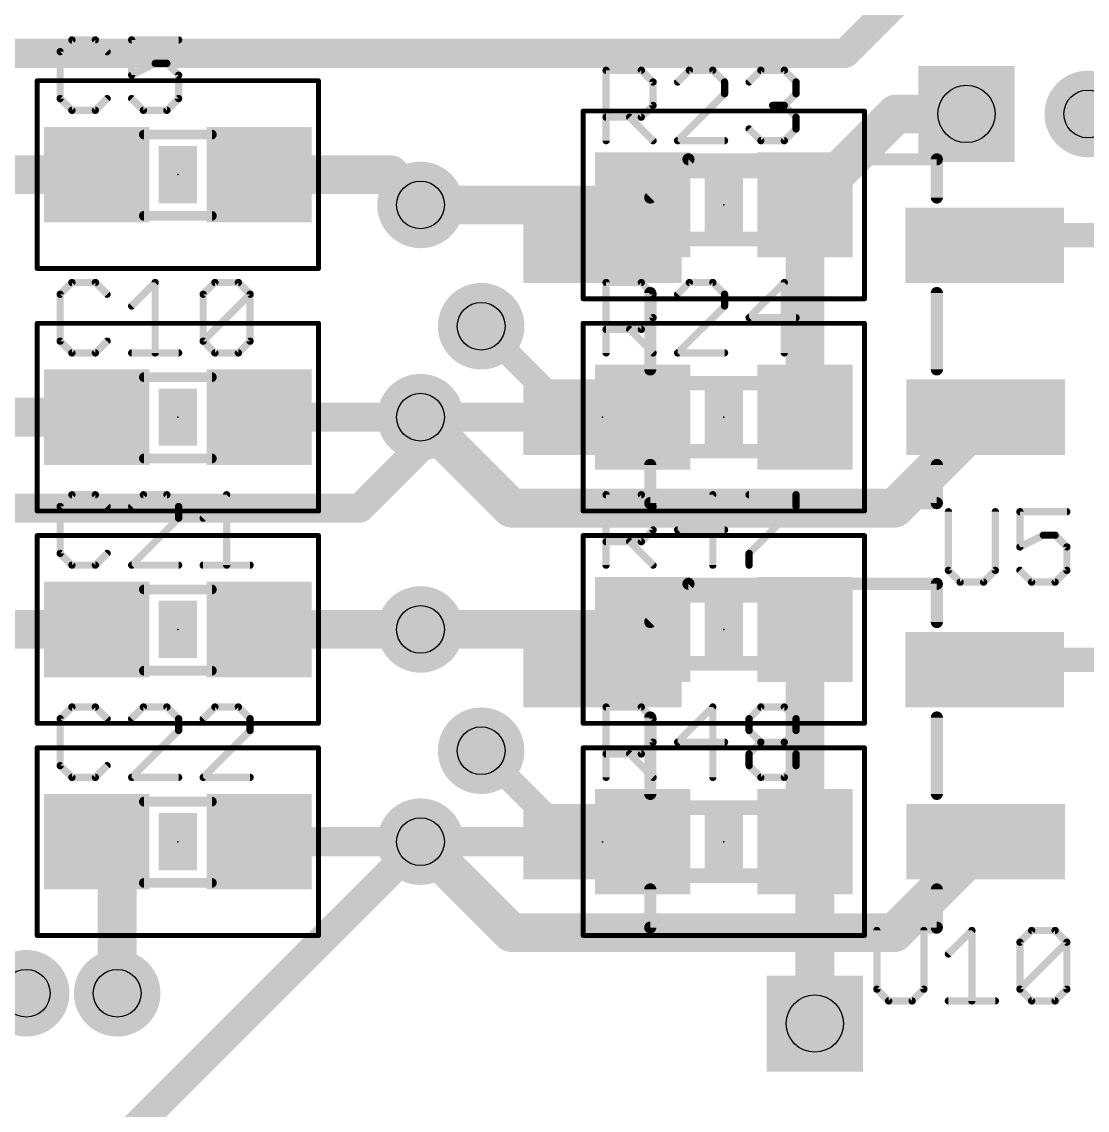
# Model space of a CAD drawing. Extents: x -0.04 to 2.7, y -0.07 to 2.5.
# Drawn here: x 2.0107 to 2.4498, y 1.5893 to 2.038 of the extents above; entities that cross this region are included whole.
import ezdxf

# ---------------------------------------------------------------- set-up
doc = ezdxf.new("R2010")
doc.units = 0
for name, color, linetype in [('1', 22, 'CONTINUOUS'), ('16', 175, 'CONTINUOUS'), ('18', 82, 'CONTINUOUS'), ('22', 253, 'CONTINUOUS'), ('23', 7, 'CONTINUOUS'), ('24', 7, 'CONTINUOUS'), ('25', 253, 'CONTINUOUS'), ('31', 253, 'CONTINUOUS'), ('32', 253, 'CONTINUOUS'), ('35', 253, 'CONTINUOUS'), ('39', 22, 'CONTINUOUS'), ('44', 253, 'CONTINUOUS'), ('51', 253, 'CONTINUOUS')]:
    doc.layers.add(name, color=color, linetype=linetype)

# ---------------------------------------------------------------- blocks, each defined once
blk = doc.blocks.new('RECT')
blk.add_solid([(-0.5, -0.5), (0.5, -0.5), (-0.5, 0.5), (0.5, 0.5)])
blk = doc.blocks.new('ROUNDV')
at = {"const_width": 0.5}
blk.add_lwpolyline([(0, -0.25, 1), (0, 0.25, 1), (0, -0.25)], format="xyb", dxfattribs=at)
blk = doc.blocks.new('SQUAREV')
blk.add_solid([(-0.5, -0.5), (0.5, -0.5), (-0.5, 0.5), (0.5, 0.5)])

msp = doc.modelspace()

# ---------------------------------------------------------------- linework, layer by layer
at = {"layer": '1'}
for points, const_width in [([(2.5, 2.175), (2.35, 2.025)], 0.012), ([(2.35, 2.025), (1.425, 2.025)], 0.012), ([(2.333465, 1.9625), (2.370965, 2)], 0.016), ([(2.370965, 2), (2.4, 2)], 0.016), ([(2.041535, 1.975), (1.9875, 1.975)], 0.016), ([(2.108465, 1.975), (2.1625, 1.975)], 0.016), ([(2.1625, 1.975), (2.175, 1.9625)], 0.016), ([(2.266535, 1.9625), (2.175, 1.9625)], 0.016), ([(2.333465, 1.9625), (2.333465, 1.875)], 0.016), ([(2.041535, 1.875), (1.9875, 1.875)], 0.016), ([(2.108465, 1.875), (2.175, 1.875)], 0.012), ([(2.175, 1.875), (2.266535, 1.875)], 0.012), ([(2.175, 1.8625), (2.175, 1.875)], 0.012), ([(2.15, 1.8375), (2.175, 1.8625)], 0.012), ([(1.8625, 1.8375), (2.15, 1.8375)], 0.012), ([(2.041535, 1.7875), (1.9875, 1.7875)], 0.016), ([(2.108465, 1.7875), (2.175, 1.7875)], 0.016), ([(2.266535, 1.7875), (2.175, 1.7875)], 0.016), ([(2.333465, 1.7), (2.333465, 1.7875)], 0.016), ([(1.9625, 1.4875), (2.175, 1.7)], 0.012), ([(2.041535, 1.7), (2.05, 1.691535)], 0.016), ([(2.108465, 1.7), (2.175, 1.7)], 0.012), ([(2.266535, 1.7), (2.175, 1.7)], 0.012), ([(2.333465, 1.7), (2.3375, 1.695965)], 0.016), ([(2.3375, 1.695965), (2.3375, 1.625)], 0.016), ([(2.05, 1.691535), (2.05, 1.6375)], 0.016)]:
    msp.add_lwpolyline(points, dxfattribs=dict(at, const_width=const_width))
for points, const_width in [([(2.347879, 2.027121, 1), (2.352121, 2.022879)], 0.006), ([(2.35, 2.022, 1), (2.35, 2.028)], 0.006), ([(2.370965, 2.004, 1), (2.370965, 1.996)], 0.008), ([(2.373793, 1.997172, 1), (2.368136, 2.002828)], 0.008), ([(2.4, 1.996, 1), (2.4, 2.004)], 0.008), ([(2.041535, 1.971, 1), (2.041535, 1.979)], 0.008), ([(2.108465, 1.979, 1), (2.108465, 1.971)], 0.008), ([(2.165328, 1.977828, 1), (2.159672, 1.972172)], 0.008), ([(2.1625, 1.971, 1), (2.1625, 1.979)], 0.008), ([(2.175, 1.9665, 1), (2.175, 1.9585)], 0.008), ([(2.266535, 1.9585, 1), (2.266535, 1.9665)], 0.008), ([(2.337465, 1.9625, 1), (2.329465, 1.9625)], 0.008), ([(2.172172, 1.959672, 1), (2.177828, 1.965328)], 0.008), ([(2.330636, 1.965328, 1), (2.336293, 1.959672)], 0.008), ([(2.041535, 1.871, 1), (2.041535, 1.879)], 0.008), ([(2.108465, 1.878, 1), (2.108465, 1.872)], 0.006), ([(2.175, 1.878, 1), (2.175, 1.872)], 0.006), ([(2.178, 1.875, 1), (2.172, 1.875)], 0.006), ([(2.175, 1.872, 1), (2.175, 1.878)], 0.006), ([(2.266535, 1.872, 1), (2.266535, 1.878)], 0.006), ([(2.329465, 1.875, 1), (2.337465, 1.875)], 0.008), ([(2.177121, 1.860379, 1), (2.172879, 1.864621)], 0.006), ([(2.172, 1.8625, 1), (2.178, 1.8625)], 0.006), ([(2.147879, 1.839621, 1), (2.152121, 1.835379)], 0.006), ([(2.15, 1.8345, 1), (2.15, 1.8405)], 0.006), ([(2.041535, 1.7835, 1), (2.041535, 1.7915)], 0.008), ([(2.108465, 1.7915, 1), (2.108465, 1.7835)], 0.008), ([(2.175, 1.7915, 1), (2.175, 1.7835)], 0.008), ([(2.175, 1.7835, 1), (2.175, 1.7915)], 0.008), ([(2.266535, 1.7835, 1), (2.266535, 1.7915)], 0.008), ([(2.337465, 1.7875, 1), (2.329465, 1.7875)], 0.008), ([(2.044364, 1.702828, 1), (2.038707, 1.697172)], 0.008), ([(2.108465, 1.703, 1), (2.108465, 1.697)], 0.006), ([(2.175, 1.703, 1), (2.175, 1.697)], 0.006), ([(2.177121, 1.697879, 1), (2.172879, 1.702121)], 0.006), ([(2.175, 1.697, 1), (2.175, 1.703)], 0.006), ([(2.266535, 1.697, 1), (2.266535, 1.703)], 0.006), ([(2.336293, 1.702828, 1), (2.330636, 1.697172)], 0.008), ([(2.329465, 1.7, 1), (2.337465, 1.7)], 0.008), ([(2.3415, 1.695965, 1), (2.3335, 1.695965)], 0.008), ([(2.334672, 1.693136, 1), (2.340328, 1.698793)], 0.008), ([(2.054, 1.691535, 1), (2.046, 1.691535)], 0.008), ([(2.047172, 1.688707, 1), (2.052828, 1.694364)], 0.008), ([(2.046, 1.6375, 1), (2.054, 1.6375)], 0.008), ([(2.3335, 1.625, 1), (2.3415, 1.625)], 0.008)]:
    msp.add_lwpolyline(points, format="xyb", dxfattribs=dict(at, const_width=const_width))
at = {"layer": '16'}
for points, const_width in [([(2.233366, 1.9625), (2.175, 1.9625)], 0.016), ([(2.25, 1.945866), (2.233366, 1.9625)], 0.016), ([(2.40748, 1.945866), (2.411614, 1.95)], 0.01), ([(2.411614, 1.95), (2.475, 1.95)], 0.01), ([(2.2, 1.9125), (2.2375, 1.875)], 0.01), ([(2.2125, 1.8375), (2.175, 1.875)], 0.016), ([(2.407874, 1.875), (2.370374, 1.8375)], 0.016), ([(2.2375, 1.875), (2.25, 1.875)], 0.01), ([(2.370374, 1.8375), (2.2125, 1.8375)], 0.016), ([(2.233366, 1.7875), (2.175, 1.7875)], 0.016), ([(2.25, 1.770866), (2.233366, 1.7875)], 0.016), ([(2.40748, 1.770866), (2.411614, 1.775)], 0.01), ([(2.411614, 1.775), (2.475, 1.775)], 0.01), ([(2.2, 1.7375), (2.2375, 1.7)], 0.01), ([(2.2125, 1.6625), (2.175, 1.7)], 0.016), ([(2.407874, 1.7), (2.370374, 1.6625)], 0.016), ([(2.2375, 1.7), (2.25, 1.7)], 0.01), ([(2.370374, 1.6625), (2.2125, 1.6625)], 0.016)]:
    msp.add_lwpolyline(points, dxfattribs=dict(at, const_width=const_width))
for points, const_width in [([(2.175, 1.9665, 1), (2.175, 1.9585)], 0.008), ([(2.236195, 1.965328, 1), (2.230538, 1.959672)], 0.008), ([(2.233366, 1.9585, 1), (2.233366, 1.9665)], 0.008), ([(2.247172, 1.943038, 1), (2.252828, 1.948695)], 0.008), ([(2.411614, 1.9525, 1), (2.411614, 1.9475)], 0.005), ([(2.413382, 1.948232, 1), (2.409846, 1.951768)], 0.005), ([(2.405713, 1.947634, 1), (2.409248, 1.944098)], 0.005), ([(2.201768, 1.914268, 1), (2.198232, 1.910732)], 0.005), ([(2.177828, 1.877828, 1), (2.172172, 1.872172)], 0.008), ([(2.410702, 1.872172, 1), (2.405046, 1.877828)], 0.008), ([(2.2375, 1.8775, 1), (2.2375, 1.8725)], 0.005), ([(2.235732, 1.873232, 1), (2.239268, 1.876768)], 0.005), ([(2.25, 1.8725, 1), (2.25, 1.8775)], 0.005), ([(2.2125, 1.8415, 1), (2.2125, 1.8335)], 0.008), ([(2.209672, 1.834672, 1), (2.215328, 1.840328)], 0.008), ([(2.367546, 1.840328, 1), (2.373202, 1.834672)], 0.008), ([(2.370374, 1.8335, 1), (2.370374, 1.8415)], 0.008), ([(2.175, 1.7915, 1), (2.175, 1.7835)], 0.008), ([(2.236195, 1.790328, 1), (2.230538, 1.784672)], 0.008), ([(2.233366, 1.7835, 1), (2.233366, 1.7915)], 0.008), ([(2.247172, 1.768038, 1), (2.252828, 1.773695)], 0.008), ([(2.411614, 1.7775, 1), (2.411614, 1.7725)], 0.005), ([(2.413382, 1.773232, 1), (2.409846, 1.776768)], 0.005), ([(2.405713, 1.772634, 1), (2.409248, 1.769098)], 0.005), ([(2.201768, 1.739268, 1), (2.198232, 1.735732)], 0.005), ([(2.177828, 1.702828, 1), (2.172172, 1.697172)], 0.008), ([(2.410702, 1.697172, 1), (2.405046, 1.702828)], 0.008), ([(2.2375, 1.7025, 1), (2.2375, 1.6975)], 0.005), ([(2.235732, 1.698232, 1), (2.239268, 1.701768)], 0.005), ([(2.25, 1.6975, 1), (2.25, 1.7025)], 0.005), ([(2.2125, 1.6665, 1), (2.2125, 1.6585)], 0.008), ([(2.209672, 1.659672, 1), (2.215328, 1.665328)], 0.008), ([(2.367546, 1.665328, 1), (2.373202, 1.659672)], 0.008), ([(2.370374, 1.6585, 1), (2.370374, 1.6665)], 0.008)]:
    msp.add_lwpolyline(points, format="xyb", dxfattribs=dict(at, const_width=const_width))
at = {"layer": '22', "const_width": 0.005}
for points in [[(2.285433, 1.981299), (2.269685, 1.965551)], [(2.387795, 1.981299), (2.285433, 1.981299)], [(2.387795, 1.965551), (2.387795, 1.981299)], [(2.269685, 1.926181), (2.269685, 1.894685)], [(2.387795, 1.894685), (2.387795, 1.926181)], [(2.269685, 1.855315), (2.269685, 1.839567)], [(2.387795, 1.839567), (2.387795, 1.855315)], [(2.269685, 1.839567), (2.387795, 1.839567)], [(2.285433, 1.806299), (2.269685, 1.790551)], [(2.387795, 1.806299), (2.285433, 1.806299)], [(2.387795, 1.790551), (2.387795, 1.806299)], [(2.269685, 1.751181), (2.269685, 1.719685)], [(2.387795, 1.719685), (2.387795, 1.751181)], [(2.269685, 1.680315), (2.269685, 1.664567)], [(2.387795, 1.664567), (2.387795, 1.680315)], [(2.269685, 1.664567), (2.387795, 1.664567)]]:
    msp.add_lwpolyline(points, dxfattribs=at)
at = {"layer": '22', "const_width": 0.0025}
for points in [[(2.285433, 1.982549, 1), (2.285433, 1.980049)], [(2.286317, 1.980415, 1), (2.284549, 1.982183)], [(2.389045, 1.981299, 1), (2.386545, 1.981299)], [(2.387795, 1.980049, 1), (2.387795, 1.982549)], [(2.268801, 1.966435, 1), (2.270569, 1.964667)], [(2.386545, 1.965551, 1), (2.389045, 1.965551)], [(2.270935, 1.926181, 1), (2.268435, 1.926181)], [(2.389045, 1.926181, 1), (2.386545, 1.926181)], [(2.268435, 1.894685, 1), (2.270935, 1.894685)], [(2.386545, 1.894685, 1), (2.389045, 1.894685)], [(2.270935, 1.855315, 1), (2.268435, 1.855315)], [(2.389045, 1.855315, 1), (2.386545, 1.855315)], [(2.269685, 1.840817, 1), (2.269685, 1.838317)], [(2.268435, 1.839567, 1), (2.270935, 1.839567)], [(2.386545, 1.839567, 1), (2.389045, 1.839567)], [(2.387795, 1.838317, 1), (2.387795, 1.840817)], [(2.285433, 1.807549, 1), (2.285433, 1.805049)], [(2.286317, 1.805415, 1), (2.284549, 1.807183)], [(2.389045, 1.806299, 1), (2.386545, 1.806299)], [(2.387795, 1.805049, 1), (2.387795, 1.807549)], [(2.268801, 1.791435, 1), (2.270569, 1.789667)], [(2.386545, 1.790551, 1), (2.389045, 1.790551)], [(2.270935, 1.751181, 1), (2.268435, 1.751181)], [(2.389045, 1.751181, 1), (2.386545, 1.751181)], [(2.268435, 1.719685, 1), (2.270935, 1.719685)], [(2.386545, 1.719685, 1), (2.389045, 1.719685)], [(2.270935, 1.680315, 1), (2.268435, 1.680315)], [(2.389045, 1.680315, 1), (2.386545, 1.680315)], [(2.269685, 1.665817, 1), (2.269685, 1.663317)], [(2.268435, 1.664567, 1), (2.270935, 1.664567)], [(2.386545, 1.664567, 1), (2.389045, 1.664567)], [(2.387795, 1.663317, 1), (2.387795, 1.665817)]]:
    msp.add_lwpolyline(points, format="xyb", dxfattribs=at)
at = {"layer": '23'}
for p in [(2.075, 1.975), (2.3, 1.9625), (2.075, 1.875), (2.3, 1.875), (2.075, 1.7875), (2.3, 1.7875), (2.075, 1.7), (2.3, 1.7)]:
    msp.add_point(p, dxfattribs=at)
at = {"layer": '24'}
for p in [(2.25, 1.875), (2.25, 1.7)]:
    msp.add_point(p, dxfattribs=at)
at = {"layer": '25', "const_width": 0.003}
for points in [[(2.031337, 2.030525), (2.0265, 2.025687)], [(2.041012, 2.030525), (2.031337, 2.030525)], [(2.04585, 2.025687), (2.041012, 2.030525)], [(2.075315, 2.030525), (2.055965, 2.030525)], [(2.055965, 2.030525), (2.055965, 2.016012)], [(2.0265, 2.025687), (2.0265, 2.006337)], [(2.055965, 2.016012), (2.06564, 2.02085)], [(2.06564, 2.02085), (2.070477, 2.02085)], [(2.070477, 2.02085), (2.075315, 2.016012)], [(2.2515, 1.989), (2.2515, 2.018025)], [(2.2515, 2.018025), (2.266012, 2.018025)], [(2.266012, 2.018025), (2.27085, 2.013187)], [(2.285803, 2.018025), (2.280965, 2.013187)], [(2.295477, 2.018025), (2.285803, 2.018025)], [(2.300315, 2.013187), (2.295477, 2.018025)], [(2.31043, 2.013187), (2.315268, 2.018025)], [(2.315268, 2.018025), (2.324943, 2.018025)], [(2.324943, 2.018025), (2.32978, 2.013187)], [(2.075315, 2.016012), (2.075315, 2.006337)], [(2.27085, 2.013187), (2.27085, 2.003512)], [(2.300315, 2.00835), (2.300315, 2.013187)], [(2.32978, 2.013187), (2.32978, 2.00835)], [(2.0265, 2.006337), (2.031337, 2.0015)], [(2.041012, 2.0015), (2.04585, 2.006337)], [(2.060803, 2.0015), (2.055965, 2.006337)], [(2.075315, 2.006337), (2.070477, 2.0015)], [(2.280965, 1.989), (2.300315, 2.00835)], [(2.32978, 2.00835), (2.324943, 2.003512)], [(2.031337, 2.0015), (2.041012, 2.0015)], [(2.070477, 2.0015), (2.060803, 2.0015)], [(2.27085, 2.003512), (2.266012, 1.998675)], [(2.324943, 2.003512), (2.320105, 2.003512)], [(2.324943, 2.003512), (2.32978, 1.998675)], [(2.266012, 1.998675), (2.2515, 1.998675)], [(2.261175, 1.998675), (2.27085, 1.989)], [(2.32978, 1.998675), (2.32978, 1.993837)], [(2.315268, 1.989), (2.31043, 1.993837)], [(2.32978, 1.993837), (2.324943, 1.989)], [(2.300315, 1.989), (2.280965, 1.989)], [(2.324943, 1.989), (2.315268, 1.989)], [(2.031337, 1.930525), (2.0265, 1.925687)], [(2.041012, 1.930525), (2.031337, 1.930525)], [(2.04585, 1.925687), (2.041012, 1.930525)], [(2.055965, 1.92085), (2.06564, 1.930525)], [(2.06564, 1.930525), (2.06564, 1.9015)], [(2.08543, 1.925687), (2.090268, 1.930525)], [(2.090268, 1.930525), (2.099943, 1.930525)], [(2.099943, 1.930525), (2.10478, 1.925687)], [(2.2515, 1.9015), (2.2515, 1.930525)], [(2.2515, 1.930525), (2.266012, 1.930525)], [(2.266012, 1.930525), (2.27085, 1.925687)], [(2.285803, 1.930525), (2.280965, 1.925687)], [(2.295477, 1.930525), (2.285803, 1.930525)], [(2.300315, 1.925687), (2.295477, 1.930525)], [(2.324943, 1.930525), (2.31043, 1.916012)], [(2.324943, 1.9015), (2.324943, 1.930525)], [(2.0265, 1.925687), (2.0265, 1.906337)], [(2.08543, 1.906337), (2.08543, 1.925687)], [(2.08543, 1.906337), (2.10478, 1.925687)], [(2.10478, 1.925687), (2.10478, 1.906337)], [(2.27085, 1.925687), (2.27085, 1.916012)], [(2.300315, 1.92085), (2.300315, 1.925687)], [(2.280965, 1.9015), (2.300315, 1.92085)], [(2.27085, 1.916012), (2.266012, 1.911175)], [(2.31043, 1.916012), (2.32978, 1.916012)], [(2.266012, 1.911175), (2.2515, 1.911175)], [(2.261175, 1.911175), (2.27085, 1.9015)], [(2.0265, 1.906337), (2.031337, 1.9015)], [(2.041012, 1.9015), (2.04585, 1.906337)], [(2.090268, 1.9015), (2.08543, 1.906337)], [(2.10478, 1.906337), (2.099943, 1.9015)], [(2.031337, 1.9015), (2.041012, 1.9015)], [(2.055965, 1.9015), (2.075315, 1.9015)], [(2.099943, 1.9015), (2.090268, 1.9015)], [(2.300315, 1.9015), (2.280965, 1.9015)], [(2.031337, 1.843025), (2.0265, 1.838187)], [(2.041012, 1.843025), (2.031337, 1.843025)], [(2.04585, 1.838187), (2.041012, 1.843025)], [(2.060803, 1.843025), (2.055965, 1.838187)], [(2.070477, 1.843025), (2.060803, 1.843025)], [(2.075315, 1.838187), (2.070477, 1.843025)], [(2.08543, 1.83335), (2.095105, 1.843025)], [(2.095105, 1.843025), (2.095105, 1.814)], [(2.2515, 1.814), (2.2515, 1.843025)], [(2.2515, 1.843025), (2.266012, 1.843025)], [(2.266012, 1.843025), (2.27085, 1.838187)], [(2.295477, 1.843025), (2.280965, 1.828512)], [(2.295477, 1.814), (2.295477, 1.843025)], [(2.31043, 1.843025), (2.32978, 1.843025)], [(2.32978, 1.843025), (2.32978, 1.838187)], [(2.0265, 1.838187), (2.0265, 1.818837)], [(2.075315, 1.83335), (2.075315, 1.838187)], [(2.27085, 1.838187), (2.27085, 1.828512)], [(2.32978, 1.838187), (2.31043, 1.818837)], [(2.39257, 1.836025), (2.39257, 1.811837)], [(2.411919, 1.811837), (2.411919, 1.836025)], [(2.441385, 1.836025), (2.422035, 1.836025)], [(2.422035, 1.836025), (2.422035, 1.821512)], [(2.055965, 1.814), (2.075315, 1.83335)], [(2.27085, 1.828512), (2.266012, 1.823675)], [(2.280965, 1.828512), (2.300315, 1.828512)], [(2.422035, 1.821512), (2.43171, 1.82635)], [(2.43171, 1.82635), (2.436547, 1.82635)], [(2.436547, 1.82635), (2.441385, 1.821512)], [(2.266012, 1.823675), (2.2515, 1.823675)], [(2.261175, 1.823675), (2.27085, 1.814)], [(2.441385, 1.821512), (2.441385, 1.811837)], [(2.0265, 1.818837), (2.031337, 1.814)], [(2.041012, 1.814), (2.04585, 1.818837)], [(2.31043, 1.818837), (2.31043, 1.814)], [(2.031337, 1.814), (2.041012, 1.814)], [(2.075315, 1.814), (2.055965, 1.814)], [(2.08543, 1.814), (2.10478, 1.814)], [(2.39257, 1.811837), (2.397407, 1.807)], [(2.407082, 1.807), (2.411919, 1.811837)], [(2.426872, 1.807), (2.422035, 1.811837)], [(2.441385, 1.811837), (2.436547, 1.807)], [(2.397407, 1.807), (2.407082, 1.807)], [(2.436547, 1.807), (2.426872, 1.807)], [(2.031337, 1.755525), (2.0265, 1.750687)], [(2.041012, 1.755525), (2.031337, 1.755525)], [(2.04585, 1.750687), (2.041012, 1.755525)], [(2.060803, 1.755525), (2.055965, 1.750687)], [(2.070477, 1.755525), (2.060803, 1.755525)], [(2.075315, 1.750687), (2.070477, 1.755525)], [(2.090268, 1.755525), (2.08543, 1.750687)], [(2.099943, 1.755525), (2.090268, 1.755525)], [(2.10478, 1.750687), (2.099943, 1.755525)], [(2.2515, 1.7265), (2.2515, 1.755525)], [(2.2515, 1.755525), (2.266012, 1.755525)], [(2.266012, 1.755525), (2.27085, 1.750687)], [(2.295477, 1.755525), (2.280965, 1.741012)], [(2.295477, 1.7265), (2.295477, 1.755525)], [(2.31043, 1.750687), (2.315268, 1.755525)], [(2.315268, 1.755525), (2.324943, 1.755525)], [(2.324943, 1.755525), (2.32978, 1.750687)], [(2.0265, 1.750687), (2.0265, 1.731337)], [(2.075315, 1.74585), (2.075315, 1.750687)], [(2.10478, 1.74585), (2.10478, 1.750687)], [(2.27085, 1.750687), (2.27085, 1.741012)], [(2.31043, 1.74585), (2.31043, 1.750687)], [(2.32978, 1.750687), (2.32978, 1.74585)], [(2.055965, 1.7265), (2.075315, 1.74585)], [(2.08543, 1.7265), (2.10478, 1.74585)], [(2.315268, 1.741012), (2.31043, 1.74585)], [(2.32978, 1.74585), (2.324943, 1.741012)], [(2.27085, 1.741012), (2.266012, 1.736175)], [(2.280965, 1.741012), (2.300315, 1.741012)], [(2.31043, 1.736175), (2.315268, 1.741012)], [(2.315268, 1.741012), (2.324943, 1.741012)], [(2.324943, 1.741012), (2.32978, 1.736175)], [(2.266012, 1.736175), (2.2515, 1.736175)], [(2.261175, 1.736175), (2.27085, 1.7265)], [(2.31043, 1.731337), (2.31043, 1.736175)], [(2.32978, 1.736175), (2.32978, 1.731337)], [(2.0265, 1.731337), (2.031337, 1.7265)], [(2.041012, 1.7265), (2.04585, 1.731337)], [(2.315268, 1.7265), (2.31043, 1.731337)], [(2.32978, 1.731337), (2.324943, 1.7265)], [(2.031337, 1.7265), (2.041012, 1.7265)], [(2.075315, 1.7265), (2.055965, 1.7265)], [(2.10478, 1.7265), (2.08543, 1.7265)], [(2.324943, 1.7265), (2.315268, 1.7265)], [(2.363104, 1.663387), (2.363104, 1.6392)], [(2.382454, 1.6392), (2.382454, 1.663387)], [(2.39257, 1.653712), (2.402244, 1.663387)], [(2.402244, 1.663387), (2.402244, 1.634362)], [(2.422035, 1.658549), (2.426872, 1.663387)], [(2.426872, 1.663387), (2.436547, 1.663387)], [(2.436547, 1.663387), (2.441385, 1.658549)], [(2.422035, 1.6392), (2.422035, 1.658549)], [(2.422035, 1.6392), (2.441385, 1.658549)], [(2.441385, 1.658549), (2.441385, 1.6392)], [(2.363104, 1.6392), (2.367942, 1.634362)], [(2.377617, 1.634362), (2.382454, 1.6392)], [(2.426872, 1.634362), (2.422035, 1.6392)], [(2.441385, 1.6392), (2.436547, 1.634362)], [(2.367942, 1.634362), (2.377617, 1.634362)], [(2.39257, 1.634362), (2.411919, 1.634362)], [(2.436547, 1.634362), (2.426872, 1.634362)]]:
    msp.add_lwpolyline(points, dxfattribs=at)
at = {"layer": '25', "const_width": 0.0015}
for points in [[(2.031337, 2.031275, 1), (2.031337, 2.029775)], [(2.031868, 2.029994, 1), (2.030807, 2.031055)], [(2.041543, 2.031055, 1), (2.040482, 2.029994)], [(2.041012, 2.029775, 1), (2.041012, 2.031275)], [(2.055965, 2.031275, 1), (2.055965, 2.029775)], [(2.056715, 2.030525, 1), (2.055215, 2.030525)], [(2.075315, 2.029775, 1), (2.075315, 2.031275)], [(2.02725, 2.025687, 1), (2.02575, 2.025687)], [(2.02597, 2.026218, 1), (2.02703, 2.025157)], [(2.045319, 2.025157, 1), (2.04638, 2.026218)], [(2.06564, 2.0216, 1), (2.06564, 2.0201)], [(2.065975, 2.020179, 1), (2.065305, 2.021521)], [(2.071008, 2.02138, 1), (2.069947, 2.020319)], [(2.070477, 2.0201, 1), (2.070477, 2.0216)], [(2.25225, 2.018025, 1), (2.25075, 2.018025)], [(2.2515, 2.018775, 1), (2.2515, 2.017275)], [(2.266543, 2.018555, 1), (2.265482, 2.017494)], [(2.266012, 2.017275, 1), (2.266012, 2.018775)], [(2.285803, 2.018775, 1), (2.285803, 2.017275)], [(2.286333, 2.017494, 1), (2.285272, 2.018555)], [(2.296008, 2.018555, 1), (2.294947, 2.017494)], [(2.295477, 2.017275, 1), (2.295477, 2.018775)], [(2.315268, 2.018775, 1), (2.315268, 2.017275)], [(2.315798, 2.017494, 1), (2.314737, 2.018555)], [(2.325473, 2.018555, 1), (2.324412, 2.017494)], [(2.324943, 2.017275, 1), (2.324943, 2.018775)], [(2.05563, 2.016683, 1), (2.056301, 2.015341)], [(2.055215, 2.016012, 1), (2.056715, 2.016012)], [(2.076065, 2.016012, 1), (2.074565, 2.016012)], [(2.074785, 2.015482, 1), (2.075845, 2.016543)], [(2.2716, 2.013187, 1), (2.2701, 2.013187)], [(2.270319, 2.012657, 1), (2.27138, 2.013718)], [(2.280435, 2.013718, 1), (2.281496, 2.012657)], [(2.301065, 2.013187, 1), (2.299565, 2.013187)], [(2.299785, 2.012657, 1), (2.300845, 2.013718)], [(2.3099, 2.013718, 1), (2.310961, 2.012657)], [(2.33053, 2.013187, 1), (2.32903, 2.013187)], [(2.32925, 2.012657, 1), (2.33031, 2.013718)], [(2.02703, 2.006868, 1), (2.02597, 2.005807)], [(2.02575, 2.006337, 1), (2.02725, 2.006337)], [(2.04638, 2.005807, 1), (2.045319, 2.006868)], [(2.056496, 2.006868, 1), (2.055435, 2.005807)], [(2.074565, 2.006337, 1), (2.076065, 2.006337)], [(2.075845, 2.005807, 1), (2.074785, 2.006868)], [(2.299565, 2.00835, 1), (2.301065, 2.00835)], [(2.300845, 2.007819, 1), (2.299785, 2.00888)], [(2.32903, 2.00835, 1), (2.33053, 2.00835)], [(2.33031, 2.007819, 1), (2.32925, 2.00888)], [(2.031337, 2.00225, 1), (2.031337, 2.00075)], [(2.030807, 2.00097, 1), (2.031868, 2.00203)], [(2.040482, 2.00203, 1), (2.041543, 2.00097)], [(2.041012, 2.00075, 1), (2.041012, 2.00225)], [(2.060803, 2.00225, 1), (2.060803, 2.00075)], [(2.060272, 2.00097, 1), (2.061333, 2.00203)], [(2.069947, 2.00203, 1), (2.071008, 2.00097)], [(2.070477, 2.00075, 1), (2.070477, 2.00225)], [(2.2701, 2.003512, 1), (2.2716, 2.003512)], [(2.27138, 2.002982, 1), (2.270319, 2.004043)], [(2.320105, 2.004262, 1), (2.320105, 2.002762)], [(2.325473, 2.004043, 1), (2.324412, 2.002982)], [(2.324412, 2.004043, 1), (2.325473, 2.002982)], [(2.324943, 2.002762, 1), (2.324943, 2.004262)], [(2.2515, 1.999425, 1), (2.2515, 1.997925)], [(2.261705, 1.999205, 1), (2.260645, 1.998144)], [(2.265482, 1.999205, 1), (2.266543, 1.998144)], [(2.266012, 1.997925, 1), (2.266012, 1.999425)], [(2.33053, 1.998675, 1), (2.32903, 1.998675)], [(2.32925, 1.998144, 1), (2.33031, 1.999205)], [(2.310961, 1.994368, 1), (2.3099, 1.993307)], [(2.32903, 1.993837, 1), (2.33053, 1.993837)], [(2.33031, 1.993307, 1), (2.32925, 1.994368)], [(2.25075, 1.989, 1), (2.25225, 1.989)], [(2.270319, 1.98847, 1), (2.27138, 1.98953)], [(2.280965, 1.98975, 1), (2.280965, 1.98825)], [(2.280435, 1.98953, 1), (2.281496, 1.98847)], [(2.300315, 1.98825, 1), (2.300315, 1.98975)], [(2.315268, 1.98975, 1), (2.315268, 1.98825)], [(2.314737, 1.98847, 1), (2.315798, 1.98953)], [(2.324412, 1.98953, 1), (2.325473, 1.98847)], [(2.324943, 1.98825, 1), (2.324943, 1.98975)], [(2.031337, 1.931275, 1), (2.031337, 1.929775)], [(2.031868, 1.929994, 1), (2.030807, 1.931055)], [(2.041543, 1.931055, 1), (2.040482, 1.929994)], [(2.041012, 1.929775, 1), (2.041012, 1.931275)], [(2.06639, 1.930525, 1), (2.06489, 1.930525)], [(2.06617, 1.929994, 1), (2.06511, 1.931055)], [(2.090268, 1.931275, 1), (2.090268, 1.929775)], [(2.090798, 1.929994, 1), (2.089737, 1.931055)], [(2.100473, 1.931055, 1), (2.099412, 1.929994)], [(2.099943, 1.929775, 1), (2.099943, 1.931275)], [(2.25225, 1.930525, 1), (2.25075, 1.930525)], [(2.2515, 1.931275, 1), (2.2515, 1.929775)], [(2.266543, 1.931055, 1), (2.265482, 1.929994)], [(2.266012, 1.929775, 1), (2.266012, 1.931275)], [(2.285803, 1.931275, 1), (2.285803, 1.929775)], [(2.286333, 1.929994, 1), (2.285272, 1.931055)], [(2.296008, 1.931055, 1), (2.294947, 1.929994)], [(2.295477, 1.929775, 1), (2.295477, 1.931275)], [(2.325693, 1.930525, 1), (2.324193, 1.930525)], [(2.325473, 1.929994, 1), (2.324412, 1.931055)], [(2.02725, 1.925687, 1), (2.02575, 1.925687)], [(2.02597, 1.926218, 1), (2.02703, 1.925157)], [(2.045319, 1.925157, 1), (2.04638, 1.926218)], [(2.08618, 1.925687, 1), (2.08468, 1.925687)], [(2.0849, 1.926218, 1), (2.085961, 1.925157)], [(2.10553, 1.925687, 1), (2.10403, 1.925687)], [(2.10531, 1.925157, 1), (2.10425, 1.926218)], [(2.10425, 1.925157, 1), (2.10531, 1.926218)], [(2.2716, 1.925687, 1), (2.2701, 1.925687)], [(2.270319, 1.925157, 1), (2.27138, 1.926218)], [(2.280435, 1.926218, 1), (2.281496, 1.925157)], [(2.301065, 1.925687, 1), (2.299565, 1.925687)], [(2.299785, 1.925157, 1), (2.300845, 1.926218)], [(2.055435, 1.92138, 1), (2.056496, 1.920319)], [(2.299565, 1.92085, 1), (2.301065, 1.92085)], [(2.300845, 1.920319, 1), (2.299785, 1.92138)], [(2.2701, 1.916012, 1), (2.2716, 1.916012)], [(2.27138, 1.915482, 1), (2.270319, 1.916543)], [(2.31043, 1.916762, 1), (2.31043, 1.915262)], [(2.3099, 1.916543, 1), (2.310961, 1.915482)], [(2.32978, 1.915262, 1), (2.32978, 1.916762)], [(2.2515, 1.911925, 1), (2.2515, 1.910425)], [(2.261705, 1.911705, 1), (2.260645, 1.910644)], [(2.265482, 1.911705, 1), (2.266543, 1.910644)], [(2.266012, 1.910425, 1), (2.266012, 1.911925)], [(2.02703, 1.906868, 1), (2.02597, 1.905807)], [(2.04638, 1.905807, 1), (2.045319, 1.906868)], [(2.085961, 1.906868, 1), (2.0849, 1.905807)], [(2.0849, 1.906868, 1), (2.085961, 1.905807)], [(2.10531, 1.905807, 1), (2.10425, 1.906868)], [(2.02575, 1.906337, 1), (2.02725, 1.906337)], [(2.031337, 1.90225, 1), (2.031337, 1.90075)], [(2.030807, 1.90097, 1), (2.031868, 1.90203)], [(2.040482, 1.90203, 1), (2.041543, 1.90097)], [(2.041012, 1.90075, 1), (2.041012, 1.90225)], [(2.055965, 1.90225, 1), (2.055965, 1.90075)], [(2.075315, 1.90075, 1), (2.075315, 1.90225)], [(2.08468, 1.906337, 1), (2.08618, 1.906337)], [(2.090268, 1.90225, 1), (2.090268, 1.90075)], [(2.089737, 1.90097, 1), (2.090798, 1.90203)], [(2.099412, 1.90203, 1), (2.100473, 1.90097)], [(2.099943, 1.90075, 1), (2.099943, 1.90225)], [(2.10403, 1.906337, 1), (2.10553, 1.906337)], [(2.270319, 1.90097, 1), (2.27138, 1.90203)], [(2.280965, 1.90225, 1), (2.280965, 1.90075)], [(2.280435, 1.90203, 1), (2.281496, 1.90097)], [(2.300315, 1.90075, 1), (2.300315, 1.90225)], [(2.06489, 1.9015, 1), (2.06639, 1.9015)], [(2.25075, 1.9015, 1), (2.25225, 1.9015)], [(2.324193, 1.9015, 1), (2.325693, 1.9015)], [(2.031337, 1.843775, 1), (2.031337, 1.842275)], [(2.031868, 1.842494, 1), (2.030807, 1.843555)], [(2.041543, 1.843555, 1), (2.040482, 1.842494)], [(2.041012, 1.842275, 1), (2.041012, 1.843775)], [(2.060803, 1.843775, 1), (2.060803, 1.842275)], [(2.061333, 1.842494, 1), (2.060272, 1.843555)], [(2.071008, 1.843555, 1), (2.069947, 1.842494)], [(2.070477, 1.842275, 1), (2.070477, 1.843775)], [(2.095855, 1.843025, 1), (2.094355, 1.843025)], [(2.095636, 1.842494, 1), (2.094575, 1.843555)], [(2.25225, 1.843025, 1), (2.25075, 1.843025)], [(2.2515, 1.843775, 1), (2.2515, 1.842275)], [(2.266543, 1.843555, 1), (2.265482, 1.842494)], [(2.266012, 1.842275, 1), (2.266012, 1.843775)], [(2.296227, 1.843025, 1), (2.294727, 1.843025)], [(2.296008, 1.842494, 1), (2.294947, 1.843555)], [(2.31043, 1.843775, 1), (2.31043, 1.842275)], [(2.33053, 1.843025, 1), (2.32903, 1.843025)], [(2.32978, 1.842275, 1), (2.32978, 1.843775)], [(2.02725, 1.838187, 1), (2.02575, 1.838187)], [(2.02597, 1.838718, 1), (2.02703, 1.837657)], [(2.045319, 1.837657, 1), (2.04638, 1.838718)], [(2.055435, 1.838718, 1), (2.056496, 1.837657)], [(2.076065, 1.838187, 1), (2.074565, 1.838187)], [(2.074785, 1.837657, 1), (2.075845, 1.838718)], [(2.2716, 1.838187, 1), (2.2701, 1.838187)], [(2.270319, 1.837657, 1), (2.27138, 1.838718)], [(2.32903, 1.838187, 1), (2.33053, 1.838187)], [(2.33031, 1.837657, 1), (2.32925, 1.838718)], [(2.39332, 1.836025, 1), (2.39182, 1.836025)], [(2.412669, 1.836025, 1), (2.411169, 1.836025)], [(2.422035, 1.836775, 1), (2.422035, 1.835275)], [(2.422785, 1.836025, 1), (2.421285, 1.836025)], [(2.441385, 1.835275, 1), (2.441385, 1.836775)], [(2.074565, 1.83335, 1), (2.076065, 1.83335)], [(2.075845, 1.832819, 1), (2.074785, 1.83388)], [(2.0849, 1.83388, 1), (2.085961, 1.832819)], [(2.2701, 1.828512, 1), (2.2716, 1.828512)], [(2.27138, 1.827982, 1), (2.270319, 1.829043)], [(2.280965, 1.829262, 1), (2.280965, 1.827762)], [(2.280435, 1.829043, 1), (2.281496, 1.827982)], [(2.300315, 1.827762, 1), (2.300315, 1.829262)], [(2.43171, 1.8271, 1), (2.43171, 1.8256)], [(2.432045, 1.825679, 1), (2.431374, 1.827021)], [(2.437077, 1.82688, 1), (2.436017, 1.825819)], [(2.436547, 1.8256, 1), (2.436547, 1.8271)], [(2.2515, 1.824425, 1), (2.2515, 1.822925)], [(2.261705, 1.824205, 1), (2.260645, 1.823144)], [(2.265482, 1.824205, 1), (2.266543, 1.823144)], [(2.266012, 1.822925, 1), (2.266012, 1.824425)], [(2.421699, 1.822183, 1), (2.42237, 1.820841)], [(2.421285, 1.821512, 1), (2.422785, 1.821512)], [(2.442135, 1.821512, 1), (2.440635, 1.821512)], [(2.440854, 1.820982, 1), (2.441915, 1.822043)], [(2.02703, 1.819368, 1), (2.02597, 1.818307)], [(2.02575, 1.818837, 1), (2.02725, 1.818837)], [(2.04638, 1.818307, 1), (2.045319, 1.819368)], [(2.31118, 1.818837, 1), (2.30968, 1.818837)], [(2.3099, 1.819368, 1), (2.310961, 1.818307)], [(2.031337, 1.81475, 1), (2.031337, 1.81325)], [(2.030807, 1.81347, 1), (2.031868, 1.81453)], [(2.040482, 1.81453, 1), (2.041543, 1.81347)], [(2.041012, 1.81325, 1), (2.041012, 1.81475)], [(2.055965, 1.81475, 1), (2.055965, 1.81325)], [(2.055435, 1.81453, 1), (2.056496, 1.81347)], [(2.075315, 1.81325, 1), (2.075315, 1.81475)], [(2.08543, 1.81475, 1), (2.08543, 1.81325)], [(2.094355, 1.814, 1), (2.095855, 1.814)], [(2.10478, 1.81325, 1), (2.10478, 1.81475)], [(2.25075, 1.814, 1), (2.25225, 1.814)], [(2.270319, 1.81347, 1), (2.27138, 1.81453)], [(2.294727, 1.814, 1), (2.296227, 1.814)], [(2.30968, 1.814, 1), (2.31118, 1.814)], [(2.3931, 1.812368, 1), (2.392039, 1.811307)], [(2.41245, 1.811307, 1), (2.411389, 1.812368)], [(2.422565, 1.812368, 1), (2.421504, 1.811307)], [(2.441915, 1.811307, 1), (2.440854, 1.812368)], [(2.39182, 1.811837, 1), (2.39332, 1.811837)], [(2.397407, 1.80775, 1), (2.397407, 1.80625)], [(2.407082, 1.80625, 1), (2.407082, 1.80775)], [(2.411169, 1.811837, 1), (2.412669, 1.811837)], [(2.426872, 1.80775, 1), (2.426872, 1.80625)], [(2.436547, 1.80625, 1), (2.436547, 1.80775)], [(2.440635, 1.811837, 1), (2.442135, 1.811837)], [(2.396877, 1.80647, 1), (2.397937, 1.80753)], [(2.406552, 1.80753, 1), (2.407612, 1.80647)], [(2.426342, 1.80647, 1), (2.427403, 1.80753)], [(2.436017, 1.80753, 1), (2.437077, 1.80647)], [(2.031337, 1.756275, 1), (2.031337, 1.754775)], [(2.031868, 1.754994, 1), (2.030807, 1.756055)], [(2.041543, 1.756055, 1), (2.040482, 1.754994)], [(2.041012, 1.754775, 1), (2.041012, 1.756275)], [(2.060803, 1.756275, 1), (2.060803, 1.754775)], [(2.061333, 1.754994, 1), (2.060272, 1.756055)], [(2.071008, 1.756055, 1), (2.069947, 1.754994)], [(2.070477, 1.754775, 1), (2.070477, 1.756275)], [(2.090268, 1.756275, 1), (2.090268, 1.754775)], [(2.090798, 1.754994, 1), (2.089737, 1.756055)], [(2.100473, 1.756055, 1), (2.099412, 1.754994)], [(2.099943, 1.754775, 1), (2.099943, 1.756275)], [(2.25225, 1.755525, 1), (2.25075, 1.755525)], [(2.2515, 1.756275, 1), (2.2515, 1.754775)], [(2.266543, 1.756055, 1), (2.265482, 1.754994)], [(2.266012, 1.754775, 1), (2.266012, 1.756275)], [(2.296227, 1.755525, 1), (2.294727, 1.755525)], [(2.296008, 1.754994, 1), (2.294947, 1.756055)], [(2.315268, 1.756275, 1), (2.315268, 1.754775)], [(2.315798, 1.754994, 1), (2.314737, 1.756055)], [(2.325473, 1.756055, 1), (2.324412, 1.754994)], [(2.324943, 1.754775, 1), (2.324943, 1.756275)], [(2.02725, 1.750687, 1), (2.02575, 1.750687)], [(2.02597, 1.751218, 1), (2.02703, 1.750157)], [(2.045319, 1.750157, 1), (2.04638, 1.751218)], [(2.055435, 1.751218, 1), (2.056496, 1.750157)], [(2.076065, 1.750687, 1), (2.074565, 1.750687)], [(2.074785, 1.750157, 1), (2.075845, 1.751218)], [(2.0849, 1.751218, 1), (2.085961, 1.750157)], [(2.10553, 1.750687, 1), (2.10403, 1.750687)], [(2.10425, 1.750157, 1), (2.10531, 1.751218)], [(2.2716, 1.750687, 1), (2.2701, 1.750687)], [(2.270319, 1.750157, 1), (2.27138, 1.751218)], [(2.31118, 1.750687, 1), (2.30968, 1.750687)], [(2.3099, 1.751218, 1), (2.310961, 1.750157)], [(2.33053, 1.750687, 1), (2.32903, 1.750687)], [(2.32925, 1.750157, 1), (2.33031, 1.751218)], [(2.074565, 1.74585, 1), (2.076065, 1.74585)], [(2.075845, 1.745319, 1), (2.074785, 1.74638)], [(2.10403, 1.74585, 1), (2.10553, 1.74585)], [(2.10531, 1.745319, 1), (2.10425, 1.74638)], [(2.310961, 1.74638, 1), (2.3099, 1.745319)], [(2.30968, 1.74585, 1), (2.31118, 1.74585)], [(2.32903, 1.74585, 1), (2.33053, 1.74585)], [(2.33031, 1.745319, 1), (2.32925, 1.74638)], [(2.2701, 1.741012, 1), (2.2716, 1.741012)], [(2.27138, 1.740482, 1), (2.270319, 1.741543)], [(2.280965, 1.741762, 1), (2.280965, 1.740262)], [(2.280435, 1.741543, 1), (2.281496, 1.740482)], [(2.300315, 1.740262, 1), (2.300315, 1.741762)], [(2.315268, 1.741762, 1), (2.315268, 1.740262)], [(2.315798, 1.740482, 1), (2.314737, 1.741543)], [(2.314737, 1.740482, 1), (2.315798, 1.741543)], [(2.325473, 1.741543, 1), (2.324412, 1.740482)], [(2.324412, 1.741543, 1), (2.325473, 1.740482)], [(2.324943, 1.740262, 1), (2.324943, 1.741762)], [(2.2515, 1.736925, 1), (2.2515, 1.735425)], [(2.261705, 1.736705, 1), (2.260645, 1.735644)], [(2.265482, 1.736705, 1), (2.266543, 1.735644)], [(2.266012, 1.735425, 1), (2.266012, 1.736925)], [(2.31118, 1.736175, 1), (2.30968, 1.736175)], [(2.3099, 1.736705, 1), (2.310961, 1.735645)], [(2.33053, 1.736175, 1), (2.32903, 1.736175)], [(2.32925, 1.735644, 1), (2.33031, 1.736705)], [(2.02703, 1.731868, 1), (2.02597, 1.730807)], [(2.04638, 1.730807, 1), (2.045319, 1.731868)], [(2.310961, 1.731868, 1), (2.3099, 1.730807)], [(2.33031, 1.730807, 1), (2.32925, 1.731868)], [(2.02575, 1.731337, 1), (2.02725, 1.731337)], [(2.031337, 1.72725, 1), (2.031337, 1.72575)], [(2.030807, 1.72597, 1), (2.031868, 1.72703)], [(2.040482, 1.72703, 1), (2.041543, 1.72597)], [(2.041012, 1.72575, 1), (2.041012, 1.72725)], [(2.055965, 1.72725, 1), (2.055965, 1.72575)], [(2.055435, 1.72703, 1), (2.056496, 1.72597)], [(2.075315, 1.72575, 1), (2.075315, 1.72725)], [(2.08543, 1.72725, 1), (2.08543, 1.72575)], [(2.0849, 1.72703, 1), (2.085961, 1.72597)], [(2.10478, 1.72575, 1), (2.10478, 1.72725)], [(2.270319, 1.72597, 1), (2.27138, 1.72703)], [(2.30968, 1.731337, 1), (2.31118, 1.731337)], [(2.315268, 1.72725, 1), (2.315268, 1.72575)], [(2.314737, 1.72597, 1), (2.315798, 1.72703)], [(2.324412, 1.72703, 1), (2.325473, 1.72597)], [(2.324943, 1.72575, 1), (2.324943, 1.72725)], [(2.32903, 1.731337, 1), (2.33053, 1.731337)], [(2.25075, 1.7265, 1), (2.25225, 1.7265)], [(2.294727, 1.7265, 1), (2.296227, 1.7265)], [(2.363854, 1.663387, 1), (2.362354, 1.663387)], [(2.383204, 1.663387, 1), (2.381704, 1.663387)], [(2.402994, 1.663387, 1), (2.401494, 1.663387)], [(2.402775, 1.662857, 1), (2.401714, 1.663917)], [(2.426872, 1.664137, 1), (2.426872, 1.662637)], [(2.427403, 1.662857, 1), (2.426342, 1.663917)], [(2.437077, 1.663917, 1), (2.436017, 1.662857)], [(2.436547, 1.662637, 1), (2.436547, 1.664137)], [(2.421504, 1.65908, 1), (2.422565, 1.658019)], [(2.422785, 1.658549, 1), (2.421285, 1.658549)], [(2.442135, 1.658549, 1), (2.440635, 1.658549)], [(2.441915, 1.658019, 1), (2.440854, 1.65908)], [(2.440854, 1.658019, 1), (2.441915, 1.65908)], [(2.392039, 1.654242, 1), (2.3931, 1.653182)], [(2.363635, 1.63973, 1), (2.362574, 1.638669)], [(2.362354, 1.6392, 1), (2.363854, 1.6392)], [(2.381704, 1.6392, 1), (2.383204, 1.6392)], [(2.382985, 1.638669, 1), (2.381924, 1.63973)], [(2.422565, 1.63973, 1), (2.421504, 1.638669)], [(2.421504, 1.63973, 1), (2.422565, 1.638669)], [(2.421285, 1.6392, 1), (2.422785, 1.6392)], [(2.440635, 1.6392, 1), (2.442135, 1.6392)], [(2.441915, 1.638669, 1), (2.440854, 1.63973)], [(2.367942, 1.635112, 1), (2.367942, 1.633612)], [(2.367411, 1.633832, 1), (2.368472, 1.634893)], [(2.377086, 1.634893, 1), (2.378147, 1.633832)], [(2.377617, 1.633612, 1), (2.377617, 1.635112)], [(2.39257, 1.635112, 1), (2.39257, 1.633612)], [(2.401494, 1.634362, 1), (2.402994, 1.634362)], [(2.411919, 1.633612, 1), (2.411919, 1.635112)], [(2.426872, 1.635112, 1), (2.426872, 1.633612)], [(2.426342, 1.633832, 1), (2.427403, 1.634893)], [(2.436017, 1.634893, 1), (2.437077, 1.633832)], [(2.436547, 1.633612, 1), (2.436547, 1.635112)]]:
    msp.add_lwpolyline(points, format="xyb", dxfattribs=at)
at = {"layer": '39', "const_width": 0.002}
for points in [[(2.017008, 1.936299), (2.017008, 2.013701)], [(2.017008, 2.013701), (2.132992, 2.013701)], [(2.132992, 2.013701), (2.132992, 1.936299)], [(2.242008, 2.001201), (2.357992, 2.001201)], [(2.242008, 1.923799), (2.242008, 2.001201)], [(2.357992, 2.001201), (2.357992, 1.923799)], [(2.132992, 1.936299), (2.017008, 1.936299)], [(2.357992, 1.923799), (2.242008, 1.923799)], [(2.017008, 1.836299), (2.017008, 1.913701)], [(2.017008, 1.913701), (2.132992, 1.913701)], [(2.132992, 1.913701), (2.132992, 1.836299)], [(2.242008, 1.913701), (2.357992, 1.913701)], [(2.242008, 1.836299), (2.242008, 1.913701)], [(2.357992, 1.913701), (2.357992, 1.836299)], [(2.132992, 1.836299), (2.017008, 1.836299)], [(2.357992, 1.836299), (2.242008, 1.836299)], [(2.017008, 1.748799), (2.017008, 1.826201)], [(2.017008, 1.826201), (2.132992, 1.826201)], [(2.132992, 1.826201), (2.132992, 1.748799)], [(2.242008, 1.826201), (2.357992, 1.826201)], [(2.242008, 1.748799), (2.242008, 1.826201)], [(2.357992, 1.826201), (2.357992, 1.748799)], [(2.132992, 1.748799), (2.017008, 1.748799)], [(2.357992, 1.748799), (2.242008, 1.748799)], [(2.017008, 1.661299), (2.017008, 1.738701)], [(2.017008, 1.738701), (2.132992, 1.738701)], [(2.132992, 1.738701), (2.132992, 1.661299)], [(2.242008, 1.738701), (2.357992, 1.738701)], [(2.242008, 1.661299), (2.242008, 1.738701)], [(2.357992, 1.738701), (2.357992, 1.661299)], [(2.132992, 1.661299), (2.017008, 1.661299)], [(2.357992, 1.661299), (2.242008, 1.661299)]]:
    msp.add_lwpolyline(points, dxfattribs=at)
at = {"layer": '39', "const_width": 0.001}
for points in [[(2.017508, 2.013701, 1), (2.016508, 2.013701)], [(2.017008, 2.014201, 1), (2.017008, 2.013201)], [(2.133492, 2.013701, 1), (2.132492, 2.013701)], [(2.132992, 2.013201, 1), (2.132992, 2.014201)], [(2.242008, 2.001701, 1), (2.242008, 2.000701)], [(2.242508, 2.001201, 1), (2.241508, 2.001201)], [(2.358492, 2.001201, 1), (2.357492, 2.001201)], [(2.357992, 2.000701, 1), (2.357992, 2.001701)], [(2.017008, 1.936799, 1), (2.017008, 1.935799)], [(2.016508, 1.936299, 1), (2.017508, 1.936299)], [(2.132492, 1.936299, 1), (2.133492, 1.936299)], [(2.132992, 1.935799, 1), (2.132992, 1.936799)], [(2.242008, 1.924299, 1), (2.242008, 1.923299)], [(2.241508, 1.923799, 1), (2.242508, 1.923799)], [(2.357492, 1.923799, 1), (2.358492, 1.923799)], [(2.357992, 1.923299, 1), (2.357992, 1.924299)], [(2.017508, 1.913701, 1), (2.016508, 1.913701)], [(2.017008, 1.914201, 1), (2.017008, 1.913201)], [(2.133492, 1.913701, 1), (2.132492, 1.913701)], [(2.132992, 1.913201, 1), (2.132992, 1.914201)], [(2.242008, 1.914201, 1), (2.242008, 1.913201)], [(2.242508, 1.913701, 1), (2.241508, 1.913701)], [(2.358492, 1.913701, 1), (2.357492, 1.913701)], [(2.357992, 1.913201, 1), (2.357992, 1.914201)], [(2.017008, 1.836799, 1), (2.017008, 1.835799)], [(2.016508, 1.836299, 1), (2.017508, 1.836299)], [(2.132492, 1.836299, 1), (2.133492, 1.836299)], [(2.132992, 1.835799, 1), (2.132992, 1.836799)], [(2.242008, 1.836799, 1), (2.242008, 1.835799)], [(2.241508, 1.836299, 1), (2.242508, 1.836299)], [(2.357492, 1.836299, 1), (2.358492, 1.836299)], [(2.357992, 1.835799, 1), (2.357992, 1.836799)], [(2.017508, 1.826201, 1), (2.016508, 1.826201)], [(2.017008, 1.826701, 1), (2.017008, 1.825701)], [(2.133492, 1.826201, 1), (2.132492, 1.826201)], [(2.132992, 1.825701, 1), (2.132992, 1.826701)], [(2.242008, 1.826701, 1), (2.242008, 1.825701)], [(2.242508, 1.826201, 1), (2.241508, 1.826201)], [(2.358492, 1.826201, 1), (2.357492, 1.826201)], [(2.357992, 1.825701, 1), (2.357992, 1.826701)], [(2.017008, 1.749299, 1), (2.017008, 1.748299)], [(2.016508, 1.748799, 1), (2.017508, 1.748799)], [(2.132492, 1.748799, 1), (2.133492, 1.748799)], [(2.132992, 1.748299, 1), (2.132992, 1.749299)], [(2.242008, 1.749299, 1), (2.242008, 1.748299)], [(2.241508, 1.748799, 1), (2.242508, 1.748799)], [(2.357492, 1.748799, 1), (2.358492, 1.748799)], [(2.357992, 1.748299, 1), (2.357992, 1.749299)], [(2.017508, 1.738701, 1), (2.016508, 1.738701)], [(2.017008, 1.739201, 1), (2.017008, 1.738201)], [(2.133492, 1.738701, 1), (2.132492, 1.738701)], [(2.132992, 1.738201, 1), (2.132992, 1.739201)], [(2.242008, 1.739201, 1), (2.242008, 1.738201)], [(2.242508, 1.738701, 1), (2.241508, 1.738701)], [(2.358492, 1.738701, 1), (2.357492, 1.738701)], [(2.357992, 1.738201, 1), (2.357992, 1.739201)], [(2.017008, 1.661799, 1), (2.017008, 1.660799)], [(2.016508, 1.661299, 1), (2.017508, 1.661299)], [(2.132492, 1.661299, 1), (2.133492, 1.661299)], [(2.132992, 1.660799, 1), (2.132992, 1.661799)], [(2.242008, 1.661799, 1), (2.242008, 1.660799)], [(2.241508, 1.661299, 1), (2.242508, 1.661299)], [(2.357492, 1.661299, 1), (2.358492, 1.661299)], [(2.357992, 1.660799, 1), (2.357992, 1.661799)]]:
    msp.add_lwpolyline(points, format="xyb", dxfattribs=at)
at = {"layer": '44'}
for centre, radius in [((2.4, 2), 0.011811), ((2.45, 2), 0.009843), ((2.175, 1.9625), 0.009843), ((2.2, 1.9125), 0.009843), ((2.175, 1.875), 0.009843), ((2.175, 1.7875), 0.009843), ((2.2, 1.7375), 0.009843), ((2.175, 1.7), 0.009843), ((2.0125, 1.6375), 0.009843), ((2.05, 1.6375), 0.009843), ((2.3375, 1.625), 0.011811)]:
    msp.add_circle(centre, radius, dxfattribs=at)
at = {"layer": '51'}
for points, const_width in [([(2.089016, 1.991496), (2.060984, 1.991496)], 0.004), ([(2.317008, 1.976516), (2.282992, 1.976516)], 0.006), ([(2.089016, 1.957992), (2.060984, 1.957992)], 0.004), ([(2.282992, 1.948484), (2.317008, 1.948484)], 0.006), ([(2.089016, 1.891496), (2.060984, 1.891496)], 0.004), ([(2.317008, 1.889016), (2.282992, 1.889016)], 0.006), ([(2.282992, 1.860984), (2.317008, 1.860984)], 0.006), ([(2.089016, 1.857992), (2.060984, 1.857992)], 0.004), ([(2.089016, 1.803996), (2.060984, 1.803996)], 0.004), ([(2.317008, 1.801516), (2.282992, 1.801516)], 0.006), ([(2.089016, 1.770492), (2.060984, 1.770492)], 0.004), ([(2.282992, 1.773484), (2.317008, 1.773484)], 0.006), ([(2.089016, 1.716496), (2.060984, 1.716496)], 0.004), ([(2.317008, 1.714016), (2.282992, 1.714016)], 0.006), ([(2.282992, 1.685984), (2.317008, 1.685984)], 0.006), ([(2.089016, 1.682992), (2.060984, 1.682992)], 0.004)]:
    msp.add_lwpolyline(points, dxfattribs=dict(at, const_width=const_width))
for points, const_width in [([(2.060984, 1.992496, 1), (2.060984, 1.990496)], 0.002), ([(2.089016, 1.990496, 1), (2.089016, 1.992496)], 0.002), ([(2.282992, 1.978016, 1), (2.282992, 1.975016)], 0.003), ([(2.317008, 1.975016, 1), (2.317008, 1.978016)], 0.003), ([(2.060984, 1.958992, 1), (2.060984, 1.956992)], 0.002), ([(2.089016, 1.956992, 1), (2.089016, 1.958992)], 0.002), ([(2.282992, 1.949984, 1), (2.282992, 1.946984)], 0.003), ([(2.317008, 1.946984, 1), (2.317008, 1.949984)], 0.003), ([(2.060984, 1.892496, 1), (2.060984, 1.890496)], 0.002), ([(2.089016, 1.890496, 1), (2.089016, 1.892496)], 0.002), ([(2.282992, 1.890516, 1), (2.282992, 1.887516)], 0.003), ([(2.317008, 1.887516, 1), (2.317008, 1.890516)], 0.003), ([(2.282992, 1.862484, 1), (2.282992, 1.859484)], 0.003), ([(2.317008, 1.859484, 1), (2.317008, 1.862484)], 0.003), ([(2.060984, 1.858992, 1), (2.060984, 1.856992)], 0.002), ([(2.089016, 1.856992, 1), (2.089016, 1.858992)], 0.002), ([(2.060984, 1.804996, 1), (2.060984, 1.802996)], 0.002), ([(2.089016, 1.802996, 1), (2.089016, 1.804996)], 0.002), ([(2.282992, 1.803016, 1), (2.282992, 1.800016)], 0.003), ([(2.317008, 1.800016, 1), (2.317008, 1.803016)], 0.003), ([(2.060984, 1.771492, 1), (2.060984, 1.769492)], 0.002), ([(2.089016, 1.769492, 1), (2.089016, 1.771492)], 0.002), ([(2.282992, 1.774984, 1), (2.282992, 1.771984)], 0.003), ([(2.317008, 1.771984, 1), (2.317008, 1.774984)], 0.003), ([(2.060984, 1.717496, 1), (2.060984, 1.715496)], 0.002), ([(2.089016, 1.715496, 1), (2.089016, 1.717496)], 0.002), ([(2.282992, 1.715516, 1), (2.282992, 1.712516)], 0.003), ([(2.317008, 1.712516, 1), (2.317008, 1.715516)], 0.003), ([(2.282992, 1.687484, 1), (2.282992, 1.684484)], 0.003), ([(2.317008, 1.684484, 1), (2.317008, 1.687484)], 0.003), ([(2.060984, 1.683992, 1), (2.060984, 1.681992)], 0.002), ([(2.089016, 1.681992, 1), (2.089016, 1.683992)], 0.002)]:
    msp.add_lwpolyline(points, format="xyb", dxfattribs=dict(at, const_width=const_width))

# ---------------------------------------------------------------- block references
at = {"layer": '1', "xscale": 0.043307, "yscale": 0.03937, "rotation": 180}
for p in [(2.041535, 1.975), (2.108465, 1.975), (2.041535, 1.875), (2.108465, 1.875), (2.041535, 1.7875), (2.108465, 1.7875), (2.041535, 1.7), (2.108465, 1.7)]:
    msp.add_blockref('RECT', p, dxfattribs=at)
at = {"layer": '1', "xscale": 0.03937, "yscale": 0.043307}
for p in [(2.266535, 1.9625), (2.333465, 1.9625), (2.266535, 1.875), (2.333465, 1.875), (2.266535, 1.7875), (2.333465, 1.7875), (2.266535, 1.7), (2.333465, 1.7)]:
    msp.add_blockref('RECT', p, dxfattribs=at)
at = {"layer": '16', "xscale": 0.065354, "yscale": 0.031102}
for p in [(2.25, 1.945866), (2.40748, 1.945866), (2.25, 1.875), (2.407874, 1.875), (2.25, 1.770866), (2.40748, 1.770866), (2.25, 1.7), (2.407874, 1.7)]:
    msp.add_blockref('RECT', p, dxfattribs=at)
at = {"layer": '18'}
for name, p, xscale, yscale in [('SQUAREV', (2.4, 2), 0.039622, 0.039622), ('SQUAREV', (2.4, 2), 0.039622, 0.039622), ('ROUNDV', (2.45, 2), 0.035685, 0.035685), ('ROUNDV', (2.45, 2), 0.035685, 0.035685), ('ROUNDV', (2.175, 1.9625), 0.035685, 0.035685), ('ROUNDV', (2.175, 1.9625), 0.035685, 0.035685), ('ROUNDV', (2.2, 1.9125), 0.035685, 0.035685), ('ROUNDV', (2.2, 1.9125), 0.035685, 0.035685), ('ROUNDV', (2.175, 1.875), 0.035685, 0.035685), ('ROUNDV', (2.175, 1.875), 0.035685, 0.035685), ('ROUNDV', (2.175, 1.7875), 0.035685, 0.035685), ('ROUNDV', (2.175, 1.7875), 0.035685, 0.035685), ('ROUNDV', (2.2, 1.7375), 0.035685, 0.035685), ('ROUNDV', (2.2, 1.7375), 0.035685, 0.035685), ('ROUNDV', (2.175, 1.7), 0.035685, 0.035685), ('ROUNDV', (2.175, 1.7), 0.035685, 0.035685), ('ROUNDV', (2.0125, 1.6375), 0.035685, 0.035685), ('ROUNDV', (2.0125, 1.6375), 0.035685, 0.035685), ('ROUNDV', (2.05, 1.6375), 0.035685, 0.035685), ('ROUNDV', (2.05, 1.6375), 0.035685, 0.035685), ('SQUAREV', (2.3375, 1.625), 0.039622, 0.039622), ('SQUAREV', (2.3375, 1.625), 0.039622, 0.039622)]:
    msp.add_blockref(name, p, dxfattribs=dict(at, xscale=xscale, yscale=yscale))
at = {"layer": '31', "xscale": 0.043307, "yscale": 0.03937, "rotation": 180}
for p in [(2.041535, 1.975), (2.108465, 1.975), (2.041535, 1.875), (2.108465, 1.875), (2.041535, 1.7875), (2.108465, 1.7875), (2.041535, 1.7), (2.108465, 1.7)]:
    msp.add_blockref('RECT', p, dxfattribs=at)
at = {"layer": '31', "xscale": 0.03937, "yscale": 0.043307}
for p in [(2.266535, 1.9625), (2.333465, 1.9625), (2.266535, 1.875), (2.333465, 1.875), (2.266535, 1.7875), (2.333465, 1.7875), (2.266535, 1.7), (2.333465, 1.7)]:
    msp.add_blockref('RECT', p, dxfattribs=at)
at = {"layer": '32', "xscale": 0.065354, "yscale": 0.031102}
for p in [(2.25, 1.945866), (2.40748, 1.945866), (2.25, 1.875), (2.407874, 1.875), (2.25, 1.770866), (2.40748, 1.770866), (2.25, 1.7), (2.407874, 1.7)]:
    msp.add_blockref('RECT', p, dxfattribs=at)
at = {"layer": '35', "xscale": 0.01574, "yscale": 0.023622, "rotation": 180}
for p in [(2.075, 1.975), (2.075, 1.875), (2.075, 1.7875), (2.075, 1.7)]:
    msp.add_blockref('RECT', p, dxfattribs=at)
at = {"layer": '35', "xscale": 0.01574, "yscale": 0.031504}
for p in [(2.3, 1.9625), (2.3, 1.875), (2.3, 1.7875), (2.3, 1.7)]:
    msp.add_blockref('RECT', p, dxfattribs=at)
at = {"layer": '51', "xscale": 0.019689, "yscale": 0.037402, "rotation": 180}
for p in [(2.052156, 1.974799), (2.098156, 1.974799), (2.052156, 1.874799), (2.098156, 1.874799), (2.052156, 1.787299), (2.098156, 1.787299), (2.052156, 1.699799), (2.098156, 1.699799)]:
    msp.add_blockref('RECT', p, dxfattribs=at)
at = {"layer": '51', "xscale": 0.016, "yscale": 0.034}
for p in [(2.275, 1.9625), (2.325, 1.9625), (2.275, 1.875), (2.325, 1.875), (2.275, 1.7875), (2.325, 1.7875), (2.275, 1.7), (2.325, 1.7)]:
    msp.add_blockref('RECT', p, dxfattribs=at)

doc.saveas('drawing.dxf')
